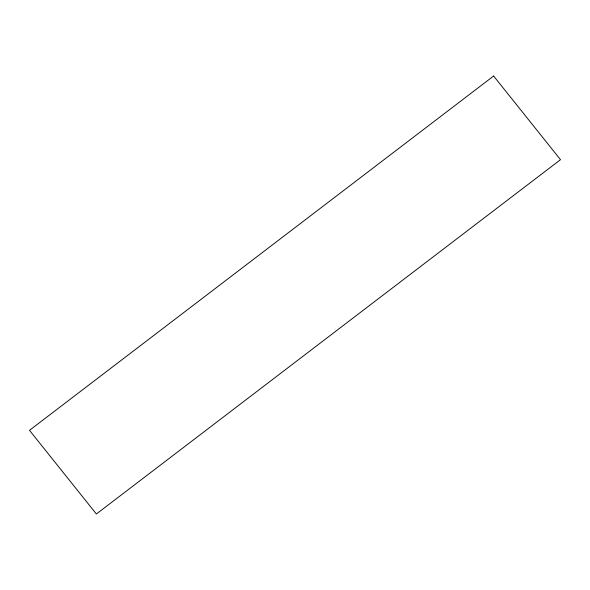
<?xml version="1.0" encoding="UTF-8"?>
<svg xmlns="http://www.w3.org/2000/svg" width="590" height="590" viewBox="0 0 590 590"><rect width="100%" height="100%" fill="white"/><g stroke="black" fill="none" stroke-linecap="round" stroke-linejoin="round"><path stroke-width="0.89" d="M493.616 76.014L29.5 430.324L96.384 513.986L560.5 159.676L493.616 76.014"/></g></svg>
